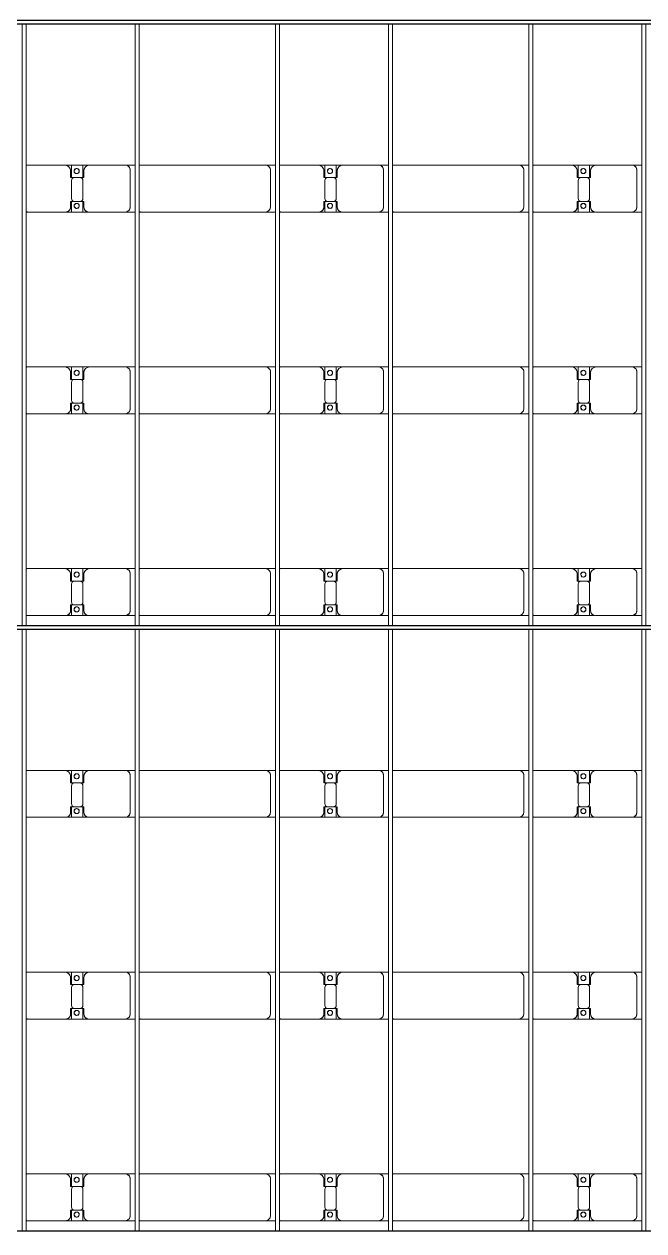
# Model space of a CAD drawing. Header units: millimetres. Extents: x -248177 to 167033, y 156986 to 268923.
# Drawn here: x -147333 to -141193, y 184419 to 196382 of the extents above; entities that cross this region are included whole.
import ezdxf

# ---------------------------------------------------------------- set-up
doc = ezdxf.new("R2010")
doc.units = ezdxf.units.MM
for name, color, linetype, lineweight in [('A-DETL-MBND', 5, 'Continuous', 9), ('A-GENM', 13, 'Continuous', 9), ('S-BEAM', 12, 'Continuous', 9)]:
    doc.layers.add(name, color=color, linetype=linetype, lineweight=lineweight)

# ---------------------------------------------------------------- blocks, each defined once
blk = doc.blocks.new('Dai phao do pin - DẢI PHAO ĐỠ PIN-V37-BỐ TRÍ KHUNG KẾT CẤU BÈ PIN 02')
at = {"layer": 'A-DETL-MBND', "color": 8}
for p, q in [((18320, 242), (18340, 242)), ((18320, 242), (18340, 242)), ((18700, 242), (18340, 242)), ((18700, 242), (18882, 242)), ((18882, 242), (18700, 242)), ((18768, 242), (18950, 242)), ((18768, 116), (18768, 242)), ((18950, 242), (18768, 242)), ((18882, 242), (18882, 116)), ((19300, 242), (18950, 242)), ((19300, 242), (19400, 242)), ((19300, 242), (19400, 242)), ((19440, 242), (19460, 242)), ((19440, 242), (19460, 242)), ((20690, 242), (19460, 242)), ((20690, 242), (20790, 242)), ((20690, 242), (20790, 242)), ((20830, 242), (20850, 242)), ((20830, 242), (20850, 242)), ((21210, 242), (20850, 242)), ((21210, 242), (21392, 242)), ((21392, 242), (21210, 242)), ((21278, 242), (21460, 242)), ((21278, 116), (21278, 242)), ((21460, 242), (21278, 242)), ((21392, 242), (21392, 116)), ((21810, 242), (21460, 242)), ((21810, 242), (21910, 242)), ((21810, 242), (21910, 242)), ((21950, 242), (21970, 242)), ((21950, 242), (21970, 242)), ((23200, 242), (21970, 242)), ((23200, 242), (23300, 242)), ((23200, 242), (23300, 242)), ((23340, 242), (23360, 242)), ((23340, 242), (23360, 242)), ((23720, 242), (23360, 242)), ((23720, 242), (23902, 242)), ((23902, 242), (23720, 242)), ((23788, 242), (23970, 242)), ((23788, 116), (23788, 242)), ((23970, 242), (23788, 242)), ((23902, 242), (23902, 116)), ((24320, 242), (23970, 242)), ((24320, 242), (24420, 242)), ((24320, 242), (24420, 242)), ((18760, 118), (18760, 182)), ((18890, 182), (18890, 118)), ((19350, -173), (19350, 192)), ((20740, -173), (20740, 192)), ((21270, 118), (21270, 182)), ((21400, 182), (21400, 118)), ((21860, -173), (21860, 192)), ((23250, -173), (23250, 192)), ((23780, 118), (23780, 182)), ((23910, 182), (23910, 118)), ((24370, -173), (24370, 192)), ((18852, 118), (18760, 118)), ((18768, 88), (18768, -88)), ((18890, 118), (18798, 118)), ((18882, -88), (18882, 88)), ((21362, 118), (21270, 118)), ((21278, 88), (21278, -88)), ((21400, 118), (21308, 118)), ((21392, -88), (21392, 88)), ((23872, 118), (23780, 118)), ((23788, 88), (23788, -88)), ((23910, 118), (23818, 118)), ((23902, -88), (23902, 88)), ((18760, -173), (18760, -118)), ((18760, -118), (18852, -118)), ((18768, -223), (18768, -116)), ((18798, -118), (18890, -118)), ((18882, -116), (18882, -223)), ((18890, -118), (18890, -173)), ((21270, -173), (21270, -118)), ((21270, -118), (21362, -118)), ((21278, -223), (21278, -116)), ((21308, -118), (21400, -118)), ((21392, -116), (21392, -223)), ((21400, -118), (21400, -173)), ((23780, -173), (23780, -118)), ((23780, -118), (23872, -118)), ((23788, -223), (23788, -116)), ((23818, -118), (23910, -118)), ((23902, -116), (23902, -223)), ((23910, -118), (23910, -173)), ((18340, -223), (18320, -223)), ((18340, -223), (18320, -223)), ((18340, -223), (18710, -223)), ((18882, -223), (18710, -223)), ((18710, -223), (18882, -223)), ((18940, -223), (18768, -223)), ((18768, -223), (18940, -223)), ((18940, -223), (19300, -223)), ((19400, -223), (19300, -223)), ((19400, -223), (19300, -223)), ((19460, -223), (19440, -223)), ((19460, -223), (19440, -223)), ((19460, -223), (20690, -223)), ((20790, -223), (20690, -223)), ((20790, -223), (20690, -223)), ((20850, -223), (20830, -223)), ((20850, -223), (20830, -223)), ((20850, -223), (21220, -223)), ((21392, -223), (21220, -223)), ((21220, -223), (21392, -223)), ((21450, -223), (21278, -223)), ((21278, -223), (21450, -223)), ((21450, -223), (21810, -223)), ((21910, -223), (21810, -223)), ((21910, -223), (21810, -223)), ((21970, -223), (21950, -223)), ((21970, -223), (21950, -223)), ((21970, -223), (23200, -223)), ((23300, -223), (23200, -223)), ((23300, -223), (23200, -223)), ((23360, -223), (23340, -223)), ((23360, -223), (23340, -223)), ((23360, -223), (23730, -223)), ((23902, -223), (23730, -223)), ((23730, -223), (23902, -223)), ((23953, -223), (23788, -223)), ((23788, -223), (23953, -223)), ((23960, -223), (24320, -223)), ((24420, -223), (24320, -223)), ((24420, -223), (24320, -223))]:
    blk.add_line(p, q, dxfattribs=at)
for centre, radius, start, end in [((18340, 192), 50, 90, 105), ((18700, 182), 60, 360, 90), ((18950, 182), 60, 90, 180), ((19300, 192), 50, 360, 90), ((19300, 192), 50, 360, 75), ((19460, 192), 50, 90, 105), ((20690, 192), 50, 360, 90), ((20690, 192), 50, 60, 90), ((20850, 192), 50, 90, 105), ((21210, 182), 60, 0, 90), ((21460, 182), 60, 90, 180), ((21810, 192), 50, 360, 90), ((21810, 192), 50, 360, 75), ((21970, 192), 50, 90, 105), ((23200, 192), 50, 360, 90), ((23200, 192), 50, 60, 90), ((23360, 192), 50, 90, 115.2355), ((23360, 192), 50, 105, 115.2355), ((23720, 182), 60, 360, 90), ((23970, 182), 60, 90, 180), ((24320, 192), 50, 360, 90), ((24320, 192), 50, 360, 75), ((18700, 182), 60, 360, 60), ((18819, 183), 25, 0, 180), ((18819, 183), 25, 0, 165), ((18819, 183), 25, 180, 360), ((18821, 183), 25, 0, 180), ((18821, 183), 25, 90, 180), ((18821, 183), 25, 180, 0), ((18821, 183), 25, 180, 300), ((18819, 183), 25, 210, 0), ((18821, 183), 25, 15, 75), ((18821, 183), 25, 330, 345), ((18950, 182), 60, 120, 180), ((20690, 192), 50, 15, 30), ((21210, 182), 60, 0, 60), ((21329, 183), 25, 360, 180), ((21329, 183), 25, 360, 165), ((21329, 183), 25, 180, 0), ((21331, 183), 25, 0, 180), ((21331, 183), 25, 90, 180), ((21331, 183), 25, 180, 0), ((21331, 183), 25, 180, 300), ((21329, 183), 25, 210, 0), ((21331, 183), 25, 15, 75), ((21331, 183), 25, 330, 345), ((21460, 182), 60, 120, 180), ((23200, 192), 50, 15, 30), ((23720, 182), 60, 360, 60), ((23839, 183), 25, 0, 180), ((23839, 183), 25, 0, 165), ((23839, 183), 25, 180, 0), ((23841, 183), 25, 360, 180), ((23841, 183), 25, 90, 180), ((23841, 183), 25, 180, 360), ((23841, 183), 25, 180, 300), ((23839, 183), 25, 210, 0), ((23841, 183), 25, 15, 75), ((23841, 183), 25, 330, 345), ((23970, 182), 60, 120, 180), ((18798, 88), 30, 90, 180), ((18852, 88), 30, 360, 90), ((21308, 88), 30, 90, 180), ((21362, 88), 30, 0, 90), ((23818, 88), 30, 90, 180), ((23872, 88), 30, 0, 90), ((18798, -88), 30, 180, 270), ((18852, -88), 30, 270, 360), ((21308, -88), 30, 180, 270), ((21362, -88), 30, 270, 0), ((23818, -88), 30, 180, 270), ((23872, -88), 30, 270, 0), ((18340, -173), 50, 255, 270), ((18710, -173), 50, 270, 0), ((18710, -173), 50, 285, 0), ((18819, -162), 25, 360, 180), ((18819, -162), 25, 105, 165), ((18819, -162), 25, 180, 360), ((18819, -162), 25, 195, 360), ((18821, -162), 25, 0, 180), ((18821, -162), 25, 105, 180), ((18821, -162), 25, 180, 0), ((18821, -162), 25, 180, 270), ((18819, -162), 25, 360, 75), ((18821, -162), 25, 15, 75), ((18821, -162), 25, 285, 345), ((18940, -173), 50, 180, 270), ((18940, -173), 50, 180, 255), ((19300, -173), 50, 270, 0), ((19300, -173), 50, 285, 360), ((19460, -173), 50, 255, 270), ((19460, -173), 50, 255, 270), ((20690, -173), 50, 270, 360), ((20690, -173), 50, 285, 300), ((20690, -173), 50, 330, 360), ((20850, -173), 50, 255, 270), ((21220, -173), 50, 270, 360), ((21220, -173), 50, 285, 0), ((21329, -162), 25, 360, 180), ((21329, -162), 25, 105, 165), ((21329, -162), 25, 180, 0), ((21329, -162), 25, 195, 0), ((21331, -162), 25, 360, 180), ((21331, -162), 25, 105, 180), ((21331, -162), 25, 180, 0), ((21331, -162), 25, 180, 270), ((21329, -162), 25, 0, 75), ((21331, -162), 25, 15, 75), ((21331, -162), 25, 285, 345), ((21450, -173), 50, 180, 270), ((21450, -173), 50, 180, 255), ((21810, -173), 50, 270, 0), ((21810, -173), 50, 285, 360), ((21970, -173), 50, 255, 270), ((21970, -173), 50, 255, 270), ((23200, -173), 50, 270, 360), ((23200, -173), 50, 285, 300), ((23200, -173), 50, 330, 360), ((23360, -173), 50, 244.757, 270), ((23360, -173), 50, 244.757, 255), ((23730, -173), 50, 270, 360), ((23730, -173), 50, 285, 360), ((23839, -162), 25, 360, 180), ((23839, -162), 25, 105, 165), ((23839, -162), 25, 180, 0), ((23839, -162), 25, 195, 0), ((23841, -162), 25, 360, 180), ((23841, -162), 25, 105, 180), ((23841, -162), 25, 180, 360), ((23841, -162), 25, 180, 270), ((23839, -162), 25, 360, 75), ((23841, -162), 25, 15, 75), ((23841, -162), 25, 285, 345), ((23960, -173), 50, 180, 270), ((23960, -173), 50, 180, 255), ((24320, -173), 50, 270, 0), ((24320, -173), 50, 285, 360)]:
    blk.add_arc(centre, radius, start, end, dxfattribs=at)
blk = doc.blocks.new('Dai phao do pin - DẢI PHAO ĐỠ PIN-V38-BỐ TRÍ KHUNG KẾT CẤU BÈ PIN 02')
at = {"layer": 'A-DETL-MBND', "color": 8}
for p, q in [((18320, 242), (18340, 242)), ((18320, 242), (18340, 242)), ((18700, 242), (18340, 242)), ((18700, 242), (18882, 242)), ((18882, 242), (18700, 242)), ((18768, 242), (18950, 242)), ((18768, 116), (18768, 242)), ((18950, 242), (18768, 242)), ((18882, 242), (18882, 116)), ((19300, 242), (18950, 242)), ((19300, 242), (19400, 242)), ((19300, 242), (19400, 242)), ((19440, 242), (19460, 242)), ((19440, 242), (19460, 242)), ((20690, 242), (19460, 242)), ((20690, 242), (20790, 242)), ((20690, 242), (20790, 242)), ((20830, 242), (20850, 242)), ((20830, 242), (20850, 242)), ((21210, 242), (20850, 242)), ((21210, 242), (21392, 242)), ((21392, 242), (21210, 242)), ((21278, 242), (21460, 242)), ((21278, 116), (21278, 242)), ((21460, 242), (21278, 242)), ((21392, 242), (21392, 116)), ((21810, 242), (21460, 242)), ((21810, 242), (21910, 242)), ((21810, 242), (21910, 242)), ((21950, 242), (21970, 242)), ((21950, 242), (21970, 242)), ((23200, 242), (21970, 242)), ((23200, 242), (23300, 242)), ((23200, 242), (23300, 242)), ((23340, 242), (23360, 242)), ((23340, 242), (23360, 242)), ((23720, 242), (23360, 242)), ((23720, 242), (23902, 242)), ((23902, 242), (23720, 242)), ((23788, 242), (23970, 242)), ((23788, 116), (23788, 242)), ((23970, 242), (23788, 242)), ((23902, 242), (23902, 116)), ((24320, 242), (23970, 242)), ((24320, 242), (24420, 242)), ((24320, 242), (24420, 242)), ((18760, 118), (18760, 182)), ((18890, 182), (18890, 118)), ((19350, -173), (19350, 192)), ((20740, -173), (20740, 192)), ((21270, 118), (21270, 182)), ((21400, 182), (21400, 118)), ((21860, -173), (21860, 192)), ((23250, -173), (23250, 192)), ((23780, 118), (23780, 182)), ((23910, 182), (23910, 118)), ((24370, -173), (24370, 192)), ((18852, 118), (18760, 118)), ((18768, 88), (18768, -88)), ((18890, 118), (18798, 118)), ((18882, -88), (18882, 88)), ((21362, 118), (21270, 118)), ((21278, 88), (21278, -88)), ((21400, 118), (21308, 118)), ((21392, -88), (21392, 88)), ((23872, 118), (23780, 118)), ((23788, 88), (23788, -88)), ((23910, 118), (23818, 118)), ((23902, -88), (23902, 88)), ((18760, -173), (18760, -118)), ((18760, -118), (18852, -118)), ((18768, -223), (18768, -116)), ((18798, -118), (18890, -118)), ((18882, -116), (18882, -223)), ((18890, -118), (18890, -173)), ((21270, -173), (21270, -118)), ((21270, -118), (21362, -118)), ((21278, -223), (21278, -116)), ((21308, -118), (21400, -118)), ((21392, -116), (21392, -223)), ((21400, -118), (21400, -173)), ((23780, -173), (23780, -118)), ((23780, -118), (23872, -118)), ((23788, -223), (23788, -116)), ((23818, -118), (23910, -118)), ((23902, -116), (23902, -223)), ((23910, -118), (23910, -173)), ((18340, -223), (18320, -223)), ((18340, -223), (18320, -223)), ((18340, -223), (18710, -223)), ((18882, -223), (18710, -223)), ((18710, -223), (18882, -223)), ((18940, -223), (18768, -223)), ((18768, -223), (18940, -223)), ((18940, -223), (19300, -223)), ((19400, -223), (19300, -223)), ((19400, -223), (19300, -223)), ((19460, -223), (19440, -223)), ((19460, -223), (19440, -223)), ((19460, -223), (20690, -223)), ((20790, -223), (20690, -223)), ((20790, -223), (20690, -223)), ((20850, -223), (20830, -223)), ((20850, -223), (20830, -223)), ((20850, -223), (21220, -223)), ((21392, -223), (21220, -223)), ((21220, -223), (21392, -223)), ((21450, -223), (21278, -223)), ((21278, -223), (21450, -223)), ((21450, -223), (21810, -223)), ((21910, -223), (21810, -223)), ((21910, -223), (21810, -223)), ((21970, -223), (21950, -223)), ((21970, -223), (21950, -223)), ((21970, -223), (23200, -223)), ((23300, -223), (23200, -223)), ((23300, -223), (23200, -223)), ((23360, -223), (23340, -223)), ((23360, -223), (23340, -223)), ((23360, -223), (23730, -223)), ((23902, -223), (23730, -223)), ((23730, -223), (23902, -223)), ((23953, -223), (23788, -223)), ((23788, -223), (23953, -223)), ((23960, -223), (24320, -223)), ((24420, -223), (24320, -223)), ((24420, -223), (24320, -223))]:
    blk.add_line(p, q, dxfattribs=at)
for centre, radius, start, end in [((18340, 192), 50, 90, 105), ((18700, 182), 60, 360, 90), ((18950, 182), 60, 90, 180), ((19300, 192), 50, 360, 90), ((19300, 192), 50, 360, 75), ((19460, 192), 50, 90, 105), ((20690, 192), 50, 360, 90), ((20690, 192), 50, 60, 90), ((20850, 192), 50, 90, 105), ((21210, 182), 60, 0, 90), ((21460, 182), 60, 90, 180), ((21810, 192), 50, 360, 90), ((21810, 192), 50, 360, 75), ((21970, 192), 50, 90, 105), ((23200, 192), 50, 360, 90), ((23200, 192), 50, 60, 90), ((23360, 192), 50, 90, 105), ((23720, 182), 60, 360, 90), ((23970, 182), 60, 90, 180), ((24320, 192), 50, 360, 90), ((24320, 192), 50, 360, 75), ((18700, 182), 60, 3.1105, 60), ((18819, 183), 25, 0, 180), ((18819, 183), 25, 0, 165), ((18819, 183), 25, 180, 360), ((18821, 183), 25, 0, 180), ((18821, 183), 25, 90, 180), ((18821, 183), 25, 180, 0), ((18821, 183), 25, 180, 300), ((18819, 183), 25, 210, 0), ((18821, 183), 25, 15, 75), ((18821, 183), 25, 330, 345), ((18950, 182), 60, 120, 176.8912), ((20690, 192), 50, 15, 30), ((21210, 182), 60, 3.0784, 60), ((21329, 183), 25, 360, 180), ((21329, 183), 25, 360, 165), ((21329, 183), 25, 180, 0), ((21331, 183), 25, 0, 180), ((21331, 183), 25, 90, 180), ((21331, 183), 25, 180, 0), ((21331, 183), 25, 180, 300), ((21329, 183), 25, 210, 0), ((21331, 183), 25, 15, 75), ((21331, 183), 25, 330, 345), ((21460, 182), 60, 120, 176.9233), ((23200, 192), 50, 15, 30), ((23720, 182), 60, 3.0463, 60), ((23839, 183), 25, 0, 180), ((23839, 183), 25, 0, 165), ((23839, 183), 25, 180, 0), ((23841, 183), 25, 360, 180), ((23841, 183), 25, 90, 180), ((23841, 183), 25, 180, 360), ((23841, 183), 25, 180, 300), ((23839, 183), 25, 210, 0), ((23841, 183), 25, 15, 75), ((23841, 183), 25, 330, 345), ((23970, 182), 60, 120, 176.9554), ((18798, 88), 30, 90, 180), ((18852, 88), 30, 360, 90), ((21308, 88), 30, 90, 180), ((21362, 88), 30, 0, 90), ((23818, 88), 30, 90, 180), ((23872, 88), 30, 0, 90), ((18798, -88), 30, 180, 270), ((18852, -88), 30, 270, 360), ((21308, -88), 30, 180, 270), ((21362, -88), 30, 270, 0), ((23818, -88), 30, 180, 270), ((23872, -88), 30, 270, 0), ((18340, -173), 50, 255, 270), ((18710, -173), 50, 270, 0), ((18710, -173), 50, 285, 0), ((18819, -162), 25, 360, 180), ((18819, -162), 25, 105, 165), ((18819, -162), 25, 180, 360), ((18819, -162), 25, 195, 360), ((18821, -162), 25, 0, 180), ((18821, -162), 25, 105, 180), ((18821, -162), 25, 180, 0), ((18821, -162), 25, 180, 270), ((18819, -162), 25, 360, 75), ((18821, -162), 25, 15, 75), ((18821, -162), 25, 285, 345), ((18940, -173), 50, 180, 270), ((18940, -173), 50, 180, 255), ((19300, -173), 50, 270, 0), ((19300, -173), 50, 285, 360), ((19460, -173), 50, 255, 270), ((19460, -173), 50, 255, 270), ((20690, -173), 50, 270, 360), ((20690, -173), 50, 285, 300), ((20690, -173), 50, 330, 360), ((20850, -173), 50, 255, 270), ((21220, -173), 50, 270, 360), ((21220, -173), 50, 285, 0), ((21329, -162), 25, 360, 180), ((21329, -162), 25, 105, 165), ((21329, -162), 25, 180, 0), ((21329, -162), 25, 195, 0), ((21331, -162), 25, 360, 180), ((21331, -162), 25, 105, 180), ((21331, -162), 25, 180, 0), ((21331, -162), 25, 180, 270), ((21329, -162), 25, 0, 75), ((21331, -162), 25, 15, 75), ((21331, -162), 25, 285, 345), ((21450, -173), 50, 180, 270), ((21450, -173), 50, 180, 255), ((21810, -173), 50, 270, 0), ((21810, -173), 50, 285, 360), ((21970, -173), 50, 255, 270), ((21970, -173), 50, 255, 270), ((23200, -173), 50, 270, 360), ((23200, -173), 50, 285, 300), ((23200, -173), 50, 330, 360), ((23360, -173), 50, 244.79, 270), ((23360, -173), 50, 244.79, 255), ((23730, -173), 50, 270, 360), ((23730, -173), 50, 285, 360), ((23839, -162), 25, 360, 180), ((23839, -162), 25, 105, 165), ((23839, -162), 25, 180, 0), ((23839, -162), 25, 195, 0), ((23841, -162), 25, 360, 180), ((23841, -162), 25, 105, 180), ((23841, -162), 25, 180, 360), ((23841, -162), 25, 180, 270), ((23839, -162), 25, 360, 75), ((23841, -162), 25, 15, 75), ((23841, -162), 25, 285, 345), ((23960, -173), 50, 180, 270), ((23960, -173), 50, 180, 255), ((24320, -173), 50, 270, 0), ((24320, -173), 50, 285, 360)]:
    blk.add_arc(centre, radius, start, end, dxfattribs=at)
blk = doc.blocks.new('Dai phao do pin - DẢI PHAO ĐỠ PIN-V39-BỐ TRÍ KHUNG KẾT CẤU BÈ PIN 02')
at = {"layer": 'A-DETL-MBND', "color": 8}
for p, q in [((18320, 242), (18340, 242)), ((18320, 242), (18340, 242)), ((18700, 242), (18340, 242)), ((18700, 242), (18882, 242)), ((18882, 242), (18700, 242)), ((18768, 242), (18950, 242)), ((18768, 116), (18768, 242)), ((18950, 242), (18768, 242)), ((18882, 242), (18882, 116)), ((19300, 242), (18950, 242)), ((19300, 242), (19400, 242)), ((19300, 242), (19400, 242)), ((19440, 242), (19460, 242)), ((19440, 242), (19460, 242)), ((20690, 242), (19460, 242)), ((20690, 242), (20790, 242)), ((20690, 242), (20790, 242)), ((20830, 242), (20850, 242)), ((20830, 242), (20850, 242)), ((21210, 242), (20850, 242)), ((21210, 242), (21392, 242)), ((21392, 242), (21210, 242)), ((21278, 242), (21460, 242)), ((21278, 116), (21278, 242)), ((21460, 242), (21278, 242)), ((21392, 242), (21392, 116)), ((21810, 242), (21460, 242)), ((21810, 242), (21910, 242)), ((21810, 242), (21910, 242)), ((21950, 242), (21970, 242)), ((21950, 242), (21970, 242)), ((23200, 242), (21970, 242)), ((23200, 242), (23300, 242)), ((23200, 242), (23300, 242)), ((23340, 242), (23360, 242)), ((23340, 242), (23360, 242)), ((23720, 242), (23360, 242)), ((23720, 242), (23902, 242)), ((23902, 242), (23720, 242)), ((23788, 242), (23970, 242)), ((23788, 116), (23788, 242)), ((23970, 242), (23788, 242)), ((23902, 242), (23902, 116)), ((24320, 242), (23970, 242)), ((24320, 242), (24420, 242)), ((24320, 242), (24420, 242)), ((18760, 118), (18760, 182)), ((18890, 182), (18890, 118)), ((19350, -173), (19350, 192)), ((20740, -173), (20740, 192)), ((21270, 118), (21270, 182)), ((21400, 182), (21400, 118)), ((21860, -173), (21860, 192)), ((23250, -173), (23250, 192)), ((23780, 118), (23780, 182)), ((23910, 182), (23910, 118)), ((24370, -173), (24370, 192)), ((18852, 118), (18760, 118)), ((18768, 88), (18768, -88)), ((18890, 118), (18798, 118)), ((18882, -88), (18882, 88)), ((21362, 118), (21270, 118)), ((21278, 88), (21278, -88)), ((21400, 118), (21308, 118)), ((21392, -88), (21392, 88)), ((23872, 118), (23780, 118)), ((23788, 88), (23788, -88)), ((23910, 118), (23818, 118)), ((23902, -88), (23902, 88)), ((18760, -173), (18760, -118)), ((18760, -118), (18852, -118)), ((18768, -223), (18768, -116)), ((18798, -118), (18890, -118)), ((18882, -116), (18882, -223)), ((18890, -118), (18890, -173)), ((21270, -173), (21270, -118)), ((21270, -118), (21362, -118)), ((21278, -223), (21278, -116)), ((21308, -118), (21400, -118)), ((21392, -116), (21392, -223)), ((21400, -118), (21400, -173)), ((23780, -173), (23780, -118)), ((23780, -118), (23872, -118)), ((23788, -223), (23788, -116)), ((23818, -118), (23910, -118)), ((23902, -116), (23902, -223)), ((23910, -118), (23910, -173)), ((18340, -223), (18320, -223)), ((18340, -223), (18320, -223)), ((18340, -223), (18710, -223)), ((18882, -223), (18710, -223)), ((18710, -223), (18882, -223)), ((18940, -223), (18768, -223)), ((18768, -223), (18940, -223)), ((18940, -223), (19300, -223)), ((19400, -223), (19300, -223)), ((19400, -223), (19300, -223)), ((19460, -223), (19440, -223)), ((19460, -223), (19440, -223)), ((19460, -223), (20690, -223)), ((20790, -223), (20690, -223)), ((20790, -223), (20690, -223)), ((20850, -223), (20830, -223)), ((20850, -223), (20830, -223)), ((20850, -223), (21220, -223)), ((21392, -223), (21220, -223)), ((21220, -223), (21392, -223)), ((21450, -223), (21278, -223)), ((21278, -223), (21450, -223)), ((21450, -223), (21810, -223)), ((21910, -223), (21810, -223)), ((21910, -223), (21810, -223)), ((21970, -223), (21950, -223)), ((21970, -223), (21950, -223)), ((21970, -223), (23200, -223)), ((23300, -223), (23200, -223)), ((23300, -223), (23200, -223)), ((23360, -223), (23340, -223)), ((23360, -223), (23340, -223)), ((23360, -223), (23730, -223)), ((23902, -223), (23730, -223)), ((23730, -223), (23902, -223)), ((23953, -223), (23788, -223)), ((23788, -223), (23953, -223)), ((23960, -223), (24320, -223)), ((24420, -223), (24320, -223)), ((24420, -223), (24320, -223))]:
    blk.add_line(p, q, dxfattribs=at)
for centre, radius, start, end in [((18340, 192), 50, 90, 105), ((18700, 182), 60, 360, 90), ((18950, 182), 60, 90, 180), ((19300, 192), 50, 360, 90), ((19300, 192), 50, 360, 75), ((19460, 192), 50, 90, 105), ((20690, 192), 50, 360, 90), ((20690, 192), 50, 60, 90), ((20850, 192), 50, 90, 105), ((21210, 182), 60, 0, 90), ((21460, 182), 60, 90, 180), ((21810, 192), 50, 360, 90), ((21810, 192), 50, 360, 75), ((21970, 192), 50, 90, 105), ((23200, 192), 50, 360, 90), ((23200, 192), 50, 60, 90), ((23360, 192), 50, 90, 115.1696), ((23360, 192), 50, 105, 115.1696), ((23720, 182), 60, 360, 90), ((23970, 182), 60, 90, 180), ((24320, 192), 50, 360, 90), ((24320, 192), 50, 360, 75), ((18700, 182), 60, 360, 60), ((18819, 183), 25, 0, 180), ((18819, 183), 25, 0, 165), ((18819, 183), 25, 180, 360), ((18821, 183), 25, 0, 180), ((18821, 183), 25, 90, 180), ((18821, 183), 25, 180, 0), ((18821, 183), 25, 180, 300), ((18819, 183), 25, 210, 0), ((18821, 183), 25, 15, 75), ((18821, 183), 25, 330, 345), ((18950, 182), 60, 120, 180), ((20690, 192), 50, 15, 30), ((21210, 182), 60, 0, 60), ((21329, 183), 25, 360, 180), ((21329, 183), 25, 360, 165), ((21329, 183), 25, 180, 0), ((21331, 183), 25, 0, 180), ((21331, 183), 25, 90, 180), ((21331, 183), 25, 180, 0), ((21331, 183), 25, 180, 300), ((21329, 183), 25, 210, 0), ((21331, 183), 25, 15, 75), ((21331, 183), 25, 330, 345), ((21460, 182), 60, 120, 180), ((23200, 192), 50, 15, 30), ((23720, 182), 60, 360, 60), ((23839, 183), 25, 0, 180), ((23839, 183), 25, 0, 165), ((23839, 183), 25, 180, 0), ((23841, 183), 25, 360, 180), ((23841, 183), 25, 90, 180), ((23841, 183), 25, 180, 360), ((23841, 183), 25, 180, 300), ((23839, 183), 25, 210, 0), ((23841, 183), 25, 15, 75), ((23841, 183), 25, 330, 345), ((23970, 182), 60, 120, 180), ((18798, 88), 30, 90, 180), ((18852, 88), 30, 360, 90), ((21308, 88), 30, 90, 180), ((21362, 88), 30, 0, 90), ((23818, 88), 30, 90, 180), ((23872, 88), 30, 0, 90), ((18798, -88), 30, 180, 270), ((18852, -88), 30, 270, 360), ((21308, -88), 30, 180, 270), ((21362, -88), 30, 270, 0), ((23818, -88), 30, 180, 270), ((23872, -88), 30, 270, 0), ((18340, -173), 50, 255, 270), ((18710, -173), 50, 270, 0), ((18710, -173), 50, 285, 0), ((18819, -162), 25, 360, 180), ((18819, -162), 25, 105, 165), ((18819, -162), 25, 180, 360), ((18819, -162), 25, 195, 360), ((18821, -162), 25, 0, 180), ((18821, -162), 25, 105, 180), ((18821, -162), 25, 180, 0), ((18821, -162), 25, 180, 270), ((18819, -162), 25, 360, 75), ((18821, -162), 25, 15, 75), ((18821, -162), 25, 285, 345), ((18940, -173), 50, 180, 270), ((18940, -173), 50, 180, 255), ((19300, -173), 50, 270, 0), ((19300, -173), 50, 285, 360), ((19460, -173), 50, 255, 270), ((19460, -173), 50, 255, 270), ((20690, -173), 50, 270, 360), ((20690, -173), 50, 285, 300), ((20690, -173), 50, 330, 360), ((20850, -173), 50, 255, 270), ((21220, -173), 50, 270, 360), ((21220, -173), 50, 285, 0), ((21329, -162), 25, 360, 180), ((21329, -162), 25, 105, 165), ((21329, -162), 25, 180, 0), ((21329, -162), 25, 195, 0), ((21331, -162), 25, 360, 180), ((21331, -162), 25, 105, 180), ((21331, -162), 25, 180, 0), ((21331, -162), 25, 180, 270), ((21329, -162), 25, 0, 75), ((21331, -162), 25, 15, 75), ((21331, -162), 25, 285, 345), ((21450, -173), 50, 180, 270), ((21450, -173), 50, 180, 255), ((21810, -173), 50, 270, 0), ((21810, -173), 50, 285, 360), ((21970, -173), 50, 255, 270), ((21970, -173), 50, 255, 270), ((23200, -173), 50, 270, 360), ((23200, -173), 50, 285, 300), ((23200, -173), 50, 330, 360), ((23360, -173), 50, 244.8229, 270), ((23360, -173), 50, 244.8229, 255), ((23730, -173), 50, 270, 360), ((23730, -173), 50, 285, 360), ((23839, -162), 25, 360, 180), ((23839, -162), 25, 105, 165), ((23839, -162), 25, 180, 0), ((23839, -162), 25, 195, 0), ((23841, -162), 25, 360, 180), ((23841, -162), 25, 105, 180), ((23841, -162), 25, 180, 360), ((23841, -162), 25, 180, 270), ((23839, -162), 25, 360, 75), ((23841, -162), 25, 15, 75), ((23841, -162), 25, 285, 345), ((23960, -173), 50, 180, 270), ((23960, -173), 50, 180, 255), ((24320, -173), 50, 270, 0), ((24320, -173), 50, 285, 360)]:
    blk.add_arc(centre, radius, start, end, dxfattribs=at)
blk = doc.blocks.new('Dai phao do pin - DẢI PHAO ĐỠ PIN-V40-BỐ TRÍ KHUNG KẾT CẤU BÈ PIN 02')
at = {"layer": 'A-DETL-MBND', "color": 8}
for p, q in [((18320, 242), (18340, 242)), ((18320, 242), (18340, 242)), ((18700, 242), (18340, 242)), ((18700, 242), (18882, 242)), ((18882, 242), (18700, 242)), ((18768, 242), (18950, 242)), ((18768, 116), (18768, 242)), ((18950, 242), (18768, 242)), ((18882, 242), (18882, 116)), ((19300, 242), (18950, 242)), ((19300, 242), (19400, 242)), ((19300, 242), (19400, 242)), ((19440, 242), (19460, 242)), ((19440, 242), (19460, 242)), ((20690, 242), (19460, 242)), ((20690, 242), (20790, 242)), ((20690, 242), (20790, 242)), ((20830, 242), (20850, 242)), ((20830, 242), (20850, 242)), ((21210, 242), (20850, 242)), ((21210, 242), (21392, 242)), ((21392, 242), (21210, 242)), ((21278, 242), (21460, 242)), ((21278, 116), (21278, 242)), ((21460, 242), (21278, 242)), ((21392, 242), (21392, 116)), ((21810, 242), (21460, 242)), ((21810, 242), (21910, 242)), ((21810, 242), (21910, 242)), ((21950, 242), (21970, 242)), ((21950, 242), (21970, 242)), ((23200, 242), (21970, 242)), ((23200, 242), (23300, 242)), ((23200, 242), (23300, 242)), ((23340, 242), (23360, 242)), ((23340, 242), (23360, 242)), ((23720, 242), (23360, 242)), ((23720, 242), (23902, 242)), ((23902, 242), (23720, 242)), ((23788, 242), (23970, 242)), ((23788, 116), (23788, 242)), ((23970, 242), (23788, 242)), ((23902, 242), (23902, 116)), ((24320, 242), (23970, 242)), ((24320, 242), (24420, 242)), ((24320, 242), (24420, 242)), ((18760, 118), (18760, 182)), ((18890, 182), (18890, 118)), ((19350, -173), (19350, 192)), ((20740, -173), (20740, 192)), ((21270, 118), (21270, 182)), ((21400, 182), (21400, 118)), ((21860, -173), (21860, 192)), ((23250, -173), (23250, 192)), ((23780, 118), (23780, 182)), ((23910, 182), (23910, 118)), ((24370, -173), (24370, 192)), ((18852, 118), (18760, 118)), ((18768, 88), (18768, -88)), ((18890, 118), (18798, 118)), ((18882, -88), (18882, 88)), ((21362, 118), (21270, 118)), ((21278, 88), (21278, -88)), ((21400, 118), (21308, 118)), ((21392, -88), (21392, 88)), ((23872, 118), (23780, 118)), ((23788, 88), (23788, -88)), ((23910, 118), (23818, 118)), ((23902, -88), (23902, 88)), ((18760, -173), (18760, -118)), ((18760, -118), (18852, -118)), ((18768, -223), (18768, -116)), ((18798, -118), (18890, -118)), ((18882, -116), (18882, -223)), ((18890, -118), (18890, -173)), ((21270, -173), (21270, -118)), ((21270, -118), (21362, -118)), ((21278, -223), (21278, -116)), ((21308, -118), (21400, -118)), ((21392, -116), (21392, -223)), ((21400, -118), (21400, -173)), ((23780, -173), (23780, -118)), ((23780, -118), (23872, -118)), ((23788, -223), (23788, -116)), ((23818, -118), (23910, -118)), ((23902, -116), (23902, -223)), ((23910, -118), (23910, -173)), ((18340, -223), (18320, -223)), ((18340, -223), (18320, -223)), ((18340, -223), (18710, -223)), ((18882, -223), (18710, -223)), ((18710, -223), (18882, -223)), ((18940, -223), (18768, -223)), ((18768, -223), (18940, -223)), ((18940, -223), (19300, -223)), ((19400, -223), (19300, -223)), ((19400, -223), (19300, -223)), ((19460, -223), (19440, -223)), ((19460, -223), (19440, -223)), ((19460, -223), (20690, -223)), ((20790, -223), (20690, -223)), ((20790, -223), (20690, -223)), ((20850, -223), (20830, -223)), ((20850, -223), (20830, -223)), ((20850, -223), (21220, -223)), ((21392, -223), (21220, -223)), ((21220, -223), (21392, -223)), ((21450, -223), (21278, -223)), ((21278, -223), (21450, -223)), ((21450, -223), (21810, -223)), ((21910, -223), (21810, -223)), ((21910, -223), (21810, -223)), ((21970, -223), (21950, -223)), ((21970, -223), (21950, -223)), ((21970, -223), (23200, -223)), ((23300, -223), (23200, -223)), ((23300, -223), (23200, -223)), ((23360, -223), (23340, -223)), ((23360, -223), (23340, -223)), ((23360, -223), (23730, -223)), ((23902, -223), (23730, -223)), ((23730, -223), (23902, -223)), ((23953, -223), (23788, -223)), ((23788, -223), (23953, -223)), ((23960, -223), (24320, -223)), ((24420, -223), (24320, -223)), ((24420, -223), (24320, -223))]:
    blk.add_line(p, q, dxfattribs=at)
for centre, radius, start, end in [((18340, 192), 50, 90, 105), ((18700, 182), 60, 360, 90), ((18950, 182), 60, 90, 180), ((19300, 192), 50, 360, 90), ((19300, 192), 50, 360, 75), ((19460, 192), 50, 90, 105), ((20690, 192), 50, 360, 90), ((20690, 192), 50, 60, 90), ((20850, 192), 50, 90, 105), ((21210, 182), 60, 0, 90), ((21460, 182), 60, 90, 180), ((21810, 192), 50, 360, 90), ((21810, 192), 50, 360, 75), ((21970, 192), 50, 90, 105), ((23200, 192), 50, 360, 90), ((23200, 192), 50, 60, 90), ((23360, 192), 50, 90, 115.1367), ((23360, 192), 50, 105, 115.1367), ((23720, 182), 60, 360, 90), ((23970, 182), 60, 90, 180), ((24320, 192), 50, 360, 90), ((24320, 192), 50, 360, 75), ((18700, 182), 60, 360, 60), ((18819, 183), 25, 0, 180), ((18819, 183), 25, 0, 165), ((18819, 183), 25, 180, 360), ((18821, 183), 25, 0, 180), ((18821, 183), 25, 90, 180), ((18821, 183), 25, 180, 0), ((18821, 183), 25, 180, 300), ((18819, 183), 25, 210, 0), ((18821, 183), 25, 15, 75), ((18821, 183), 25, 330, 345), ((18950, 182), 60, 120, 180), ((20690, 192), 50, 15, 30), ((21210, 182), 60, 0, 60), ((21329, 183), 25, 360, 180), ((21329, 183), 25, 360, 165), ((21329, 183), 25, 180, 0), ((21331, 183), 25, 0, 180), ((21331, 183), 25, 90, 180), ((21331, 183), 25, 180, 0), ((21331, 183), 25, 180, 300), ((21329, 183), 25, 210, 0), ((21331, 183), 25, 15, 75), ((21331, 183), 25, 330, 345), ((21460, 182), 60, 120, 180), ((23200, 192), 50, 15, 30), ((23720, 182), 60, 360, 60), ((23839, 183), 25, 0, 180), ((23839, 183), 25, 0, 165), ((23839, 183), 25, 180, 0), ((23841, 183), 25, 360, 180), ((23841, 183), 25, 90, 180), ((23841, 183), 25, 180, 360), ((23841, 183), 25, 180, 300), ((23839, 183), 25, 210, 0), ((23841, 183), 25, 15, 75), ((23841, 183), 25, 330, 345), ((23970, 182), 60, 120, 180), ((18798, 88), 30, 90, 180), ((18852, 88), 30, 360, 90), ((21308, 88), 30, 90, 180), ((21362, 88), 30, 0, 90), ((23818, 88), 30, 90, 180), ((23872, 88), 30, 0, 90), ((18798, -88), 30, 180, 270), ((18852, -88), 30, 270, 360), ((21308, -88), 30, 180, 270), ((21362, -88), 30, 270, 0), ((23818, -88), 30, 180, 270), ((23872, -88), 30, 270, 0), ((18340, -173), 50, 255, 270), ((18710, -173), 50, 270, 0), ((18710, -173), 50, 285, 0), ((18819, -162), 25, 360, 180), ((18819, -162), 25, 105, 165), ((18819, -162), 25, 180, 360), ((18819, -162), 25, 195, 360), ((18821, -162), 25, 0, 180), ((18821, -162), 25, 105, 180), ((18821, -162), 25, 180, 0), ((18821, -162), 25, 180, 270), ((18819, -162), 25, 360, 75), ((18821, -162), 25, 15, 75), ((18821, -162), 25, 285, 345), ((18940, -173), 50, 180, 270), ((18940, -173), 50, 180, 255), ((19300, -173), 50, 270, 0), ((19300, -173), 50, 285, 360), ((19460, -173), 50, 255, 270), ((19460, -173), 50, 255, 270), ((20690, -173), 50, 270, 360), ((20690, -173), 50, 285, 300), ((20690, -173), 50, 330, 360), ((20850, -173), 50, 255, 270), ((21220, -173), 50, 270, 360), ((21220, -173), 50, 285, 0), ((21329, -162), 25, 360, 180), ((21329, -162), 25, 105, 165), ((21329, -162), 25, 180, 0), ((21329, -162), 25, 195, 0), ((21331, -162), 25, 360, 180), ((21331, -162), 25, 105, 180), ((21331, -162), 25, 180, 0), ((21331, -162), 25, 180, 270), ((21329, -162), 25, 0, 75), ((21331, -162), 25, 15, 75), ((21331, -162), 25, 285, 345), ((21450, -173), 50, 180, 270), ((21450, -173), 50, 180, 255), ((21810, -173), 50, 270, 0), ((21810, -173), 50, 285, 360), ((21970, -173), 50, 255, 270), ((21970, -173), 50, 255, 270), ((23200, -173), 50, 270, 360), ((23200, -173), 50, 285, 300), ((23200, -173), 50, 330, 360), ((23360, -173), 50, 244.8558, 270), ((23360, -173), 50, 244.8558, 255), ((23730, -173), 50, 270, 360), ((23730, -173), 50, 285, 360), ((23839, -162), 25, 360, 180), ((23839, -162), 25, 105, 165), ((23839, -162), 25, 180, 0), ((23839, -162), 25, 195, 0), ((23841, -162), 25, 360, 180), ((23841, -162), 25, 105, 180), ((23841, -162), 25, 180, 360), ((23841, -162), 25, 180, 270), ((23839, -162), 25, 360, 75), ((23841, -162), 25, 15, 75), ((23841, -162), 25, 285, 345), ((23960, -173), 50, 180, 270), ((23960, -173), 50, 180, 255), ((24320, -173), 50, 270, 0), ((24320, -173), 50, 285, 360)]:
    blk.add_arc(centre, radius, start, end, dxfattribs=at)
blk = doc.blocks.new('Dai phao do pin - DẢI PHAO ĐỠ PIN-V41-BỐ TRÍ KHUNG KẾT CẤU BÈ PIN 02')
at = {"layer": 'A-DETL-MBND', "color": 8}
for p, q in [((18320, 242), (18340, 242)), ((18320, 242), (18340, 242)), ((18700, 242), (18340, 242)), ((18700, 242), (18882, 242)), ((18882, 242), (18700, 242)), ((18768, 242), (18950, 242)), ((18768, 116), (18768, 242)), ((18950, 242), (18768, 242)), ((18882, 242), (18882, 116)), ((19300, 242), (18950, 242)), ((19300, 242), (19400, 242)), ((19300, 242), (19400, 242)), ((19440, 242), (19460, 242)), ((19440, 242), (19460, 242)), ((20690, 242), (19460, 242)), ((20690, 242), (20790, 242)), ((20690, 242), (20790, 242)), ((20830, 242), (20850, 242)), ((20830, 242), (20850, 242)), ((21210, 242), (20850, 242)), ((21210, 242), (21392, 242)), ((21392, 242), (21210, 242)), ((21278, 242), (21460, 242)), ((21278, 116), (21278, 242)), ((21460, 242), (21278, 242)), ((21392, 242), (21392, 116)), ((21810, 242), (21460, 242)), ((21810, 242), (21910, 242)), ((21810, 242), (21910, 242)), ((21950, 242), (21970, 242)), ((21950, 242), (21970, 242)), ((23200, 242), (21970, 242)), ((23200, 242), (23300, 242)), ((23200, 242), (23300, 242)), ((23340, 242), (23360, 242)), ((23340, 242), (23360, 242)), ((23720, 242), (23360, 242)), ((23720, 242), (23902, 242)), ((23902, 242), (23720, 242)), ((23788, 242), (23970, 242)), ((23788, 116), (23788, 242)), ((23970, 242), (23788, 242)), ((23902, 242), (23902, 116)), ((24320, 242), (23970, 242)), ((24320, 242), (24420, 242)), ((24320, 242), (24420, 242)), ((18760, 118), (18760, 182)), ((18890, 182), (18890, 118)), ((19350, -173), (19350, 192)), ((20740, -173), (20740, 192)), ((21270, 118), (21270, 182)), ((21400, 182), (21400, 118)), ((21860, -173), (21860, 192)), ((23250, -173), (23250, 192)), ((23780, 118), (23780, 182)), ((23910, 182), (23910, 118)), ((24370, -173), (24370, 192)), ((18852, 118), (18760, 118)), ((18768, 88), (18768, -88)), ((18890, 118), (18798, 118)), ((18882, -88), (18882, 88)), ((21362, 118), (21270, 118)), ((21278, 88), (21278, -88)), ((21400, 118), (21308, 118)), ((21392, -88), (21392, 88)), ((23872, 118), (23780, 118)), ((23788, 88), (23788, -88)), ((23910, 118), (23818, 118)), ((23902, -88), (23902, 88)), ((18760, -173), (18760, -118)), ((18760, -118), (18852, -118)), ((18768, -223), (18768, -116)), ((18798, -118), (18890, -118)), ((18882, -116), (18882, -223)), ((18890, -118), (18890, -173)), ((21270, -173), (21270, -118)), ((21270, -118), (21362, -118)), ((21278, -223), (21278, -116)), ((21308, -118), (21400, -118)), ((21392, -116), (21392, -223)), ((21400, -118), (21400, -173)), ((23780, -173), (23780, -118)), ((23780, -118), (23872, -118)), ((23788, -223), (23788, -116)), ((23818, -118), (23910, -118)), ((23902, -116), (23902, -223)), ((23910, -118), (23910, -173)), ((18340, -223), (18320, -223)), ((18340, -223), (18320, -223)), ((18340, -223), (18710, -223)), ((18882, -223), (18710, -223)), ((18710, -223), (18882, -223)), ((18940, -223), (18768, -223)), ((18768, -223), (18940, -223)), ((18940, -223), (19300, -223)), ((19400, -223), (19300, -223)), ((19400, -223), (19300, -223)), ((19460, -223), (19440, -223)), ((19460, -223), (19440, -223)), ((19460, -223), (20690, -223)), ((20790, -223), (20690, -223)), ((20790, -223), (20690, -223)), ((20850, -223), (20830, -223)), ((20850, -223), (20830, -223)), ((20850, -223), (21220, -223)), ((21392, -223), (21220, -223)), ((21220, -223), (21392, -223)), ((21450, -223), (21278, -223)), ((21278, -223), (21450, -223)), ((21450, -223), (21810, -223)), ((21910, -223), (21810, -223)), ((21910, -223), (21810, -223)), ((21970, -223), (21950, -223)), ((21970, -223), (21950, -223)), ((21970, -223), (23200, -223)), ((23300, -223), (23200, -223)), ((23300, -223), (23200, -223)), ((23360, -223), (23340, -223)), ((23360, -223), (23340, -223)), ((23360, -223), (23730, -223)), ((23902, -223), (23730, -223)), ((23730, -223), (23902, -223)), ((23953, -223), (23788, -223)), ((23788, -223), (23953, -223)), ((23960, -223), (24320, -223)), ((24420, -223), (24320, -223)), ((24420, -223), (24320, -223))]:
    blk.add_line(p, q, dxfattribs=at)
for centre, radius, start, end in [((18340, 192), 50, 90, 105), ((18700, 182), 60, 360, 90), ((18950, 182), 60, 90, 180), ((19300, 192), 50, 360, 90), ((19300, 192), 50, 360, 75), ((19460, 192), 50, 90, 105), ((20690, 192), 50, 360, 90), ((20690, 192), 50, 60, 90), ((20850, 192), 50, 90, 105), ((21210, 182), 60, 0, 90), ((21460, 182), 60, 90, 180), ((21810, 192), 50, 360, 90), ((21810, 192), 50, 360, 75), ((21970, 192), 50, 90, 105), ((23200, 192), 50, 360, 90), ((23200, 192), 50, 60, 90), ((23360, 192), 50, 90, 115.1037), ((23360, 192), 50, 105, 115.1037), ((23720, 182), 60, 360, 90), ((23970, 182), 60, 90, 180), ((24320, 192), 50, 360, 90), ((24320, 192), 50, 360, 75), ((18700, 182), 60, 360, 60), ((18819, 183), 25, 0, 180), ((18819, 183), 25, 0, 165), ((18819, 183), 25, 180, 360), ((18821, 183), 25, 0, 180), ((18821, 183), 25, 90, 180), ((18821, 183), 25, 180, 0), ((18821, 183), 25, 180, 300), ((18819, 183), 25, 210, 0), ((18821, 183), 25, 15, 75), ((18821, 183), 25, 330, 345), ((18950, 182), 60, 120, 180), ((20690, 192), 50, 15, 30), ((21210, 182), 60, 0, 60), ((21329, 183), 25, 360, 180), ((21329, 183), 25, 360, 165), ((21329, 183), 25, 180, 0), ((21331, 183), 25, 0, 180), ((21331, 183), 25, 90, 180), ((21331, 183), 25, 180, 0), ((21331, 183), 25, 180, 300), ((21329, 183), 25, 210, 0), ((21331, 183), 25, 15, 75), ((21331, 183), 25, 330, 345), ((21460, 182), 60, 120, 180), ((23200, 192), 50, 15, 30), ((23720, 182), 60, 360, 60), ((23839, 183), 25, 0, 180), ((23839, 183), 25, 0, 165), ((23839, 183), 25, 180, 0), ((23841, 183), 25, 360, 180), ((23841, 183), 25, 90, 180), ((23841, 183), 25, 180, 360), ((23841, 183), 25, 180, 300), ((23839, 183), 25, 210, 0), ((23841, 183), 25, 15, 75), ((23841, 183), 25, 330, 345), ((23970, 182), 60, 120, 180), ((18798, 88), 30, 90, 180), ((18852, 88), 30, 360, 90), ((21308, 88), 30, 90, 180), ((21362, 88), 30, 0, 90), ((23818, 88), 30, 90, 180), ((23872, 88), 30, 0, 90), ((18798, -88), 30, 180, 270), ((18852, -88), 30, 270, 360), ((21308, -88), 30, 180, 270), ((21362, -88), 30, 270, 0), ((23818, -88), 30, 180, 270), ((23872, -88), 30, 270, 0), ((18340, -173), 50, 255, 270), ((18710, -173), 50, 270, 0), ((18710, -173), 50, 285, 0), ((18819, -162), 25, 360, 180), ((18819, -162), 25, 105, 165), ((18819, -162), 25, 180, 360), ((18819, -162), 25, 195, 360), ((18821, -162), 25, 0, 180), ((18821, -162), 25, 105, 180), ((18821, -162), 25, 180, 0), ((18821, -162), 25, 180, 270), ((18819, -162), 25, 360, 75), ((18821, -162), 25, 15, 75), ((18821, -162), 25, 285, 345), ((18940, -173), 50, 180, 270), ((18940, -173), 50, 180, 255), ((19300, -173), 50, 270, 0), ((19300, -173), 50, 285, 360), ((19460, -173), 50, 255, 270), ((19460, -173), 50, 255, 270), ((20690, -173), 50, 270, 360), ((20690, -173), 50, 285, 300), ((20690, -173), 50, 330, 360), ((20850, -173), 50, 255, 270), ((21220, -173), 50, 270, 360), ((21220, -173), 50, 285, 0), ((21329, -162), 25, 360, 180), ((21329, -162), 25, 105, 165), ((21329, -162), 25, 180, 0), ((21329, -162), 25, 195, 0), ((21331, -162), 25, 360, 180), ((21331, -162), 25, 105, 180), ((21331, -162), 25, 180, 0), ((21331, -162), 25, 180, 270), ((21329, -162), 25, 0, 75), ((21331, -162), 25, 15, 75), ((21331, -162), 25, 285, 345), ((21450, -173), 50, 180, 270), ((21450, -173), 50, 180, 255), ((21810, -173), 50, 270, 0), ((21810, -173), 50, 285, 360), ((21970, -173), 50, 255, 270), ((21970, -173), 50, 255, 270), ((23200, -173), 50, 270, 360), ((23200, -173), 50, 285, 300), ((23200, -173), 50, 330, 360), ((23360, -173), 50, 244.8888, 270), ((23360, -173), 50, 244.8888, 255), ((23730, -173), 50, 270, 360), ((23730, -173), 50, 285, 360), ((23839, -162), 25, 360, 180), ((23839, -162), 25, 105, 165), ((23839, -162), 25, 180, 0), ((23839, -162), 25, 195, 0), ((23841, -162), 25, 360, 180), ((23841, -162), 25, 105, 180), ((23841, -162), 25, 180, 360), ((23841, -162), 25, 180, 270), ((23839, -162), 25, 360, 75), ((23841, -162), 25, 15, 75), ((23841, -162), 25, 285, 345), ((23960, -173), 50, 180, 270), ((23960, -173), 50, 180, 255), ((24320, -173), 50, 270, 0), ((24320, -173), 50, 285, 360)]:
    blk.add_arc(centre, radius, start, end, dxfattribs=at)
blk = doc.blocks.new('Dai phao do pin - DẢI PHAO ĐỠ PIN-V42-BỐ TRÍ KHUNG KẾT CẤU BÈ PIN 02')
at = {"layer": 'A-DETL-MBND', "color": 8}
for p, q in [((18320, 242), (18340, 242)), ((18320, 242), (18340, 242)), ((18700, 242), (18340, 242)), ((18700, 242), (18882, 242)), ((18882, 242), (18700, 242)), ((18768, 242), (18950, 242)), ((18768, 116), (18768, 242)), ((18950, 242), (18768, 242)), ((18882, 242), (18882, 116)), ((19300, 242), (18950, 242)), ((19300, 242), (19400, 242)), ((19300, 242), (19400, 242)), ((19440, 242), (19460, 242)), ((19440, 242), (19460, 242)), ((20690, 242), (19460, 242)), ((20690, 242), (20790, 242)), ((20690, 242), (20790, 242)), ((20830, 242), (20850, 242)), ((20830, 242), (20850, 242)), ((21210, 242), (20850, 242)), ((21210, 242), (21392, 242)), ((21392, 242), (21210, 242)), ((21278, 242), (21460, 242)), ((21278, 116), (21278, 242)), ((21460, 242), (21278, 242)), ((21392, 242), (21392, 116)), ((21810, 242), (21460, 242)), ((21810, 242), (21910, 242)), ((21810, 242), (21910, 242)), ((21950, 242), (21970, 242)), ((21950, 242), (21970, 242)), ((23200, 242), (21970, 242)), ((23200, 242), (23300, 242)), ((23200, 242), (23300, 242)), ((23340, 242), (23360, 242)), ((23340, 242), (23360, 242)), ((23720, 242), (23360, 242)), ((23720, 242), (23902, 242)), ((23902, 242), (23720, 242)), ((23788, 242), (23970, 242)), ((23788, 116), (23788, 242)), ((23970, 242), (23788, 242)), ((23902, 242), (23902, 116)), ((24320, 242), (23970, 242)), ((24320, 242), (24420, 242)), ((24320, 242), (24420, 242)), ((18760, 118), (18760, 182)), ((18890, 182), (18890, 118)), ((19350, -173), (19350, 192)), ((20740, -173), (20740, 192)), ((21270, 118), (21270, 182)), ((21400, 182), (21400, 118)), ((21860, -173), (21860, 192)), ((23250, -173), (23250, 192)), ((23780, 118), (23780, 182)), ((23910, 182), (23910, 118)), ((24370, -173), (24370, 192)), ((18852, 118), (18760, 118)), ((18768, 88), (18768, -88)), ((18890, 118), (18798, 118)), ((18882, -88), (18882, 88)), ((21362, 118), (21270, 118)), ((21278, 88), (21278, -88)), ((21400, 118), (21308, 118)), ((21392, -88), (21392, 88)), ((23872, 118), (23780, 118)), ((23788, 88), (23788, -88)), ((23910, 118), (23818, 118)), ((23902, -88), (23902, 88)), ((18760, -173), (18760, -118)), ((18760, -118), (18852, -118)), ((18768, -223), (18768, -116)), ((18798, -118), (18890, -118)), ((18882, -116), (18882, -223)), ((18890, -118), (18890, -173)), ((21270, -173), (21270, -118)), ((21270, -118), (21362, -118)), ((21278, -223), (21278, -116)), ((21308, -118), (21400, -118)), ((21392, -116), (21392, -223)), ((21400, -118), (21400, -173)), ((23780, -173), (23780, -118)), ((23780, -118), (23872, -118)), ((23788, -223), (23788, -116)), ((23818, -118), (23910, -118)), ((23902, -116), (23902, -223)), ((23910, -118), (23910, -173)), ((18340, -223), (18320, -223)), ((18340, -223), (18320, -223)), ((18340, -223), (18710, -223)), ((18882, -223), (18710, -223)), ((18710, -223), (18882, -223)), ((18940, -223), (18768, -223)), ((18768, -223), (18940, -223)), ((18940, -223), (19300, -223)), ((19400, -223), (19300, -223)), ((19400, -223), (19300, -223)), ((19460, -223), (19440, -223)), ((19460, -223), (19440, -223)), ((19460, -223), (20690, -223)), ((20790, -223), (20690, -223)), ((20790, -223), (20690, -223)), ((20850, -223), (20830, -223)), ((20850, -223), (20830, -223)), ((20850, -223), (21220, -223)), ((21392, -223), (21220, -223)), ((21220, -223), (21392, -223)), ((21450, -223), (21278, -223)), ((21278, -223), (21450, -223)), ((21450, -223), (21810, -223)), ((21910, -223), (21810, -223)), ((21910, -223), (21810, -223)), ((21970, -223), (21950, -223)), ((21970, -223), (21950, -223)), ((21970, -223), (23200, -223)), ((23300, -223), (23200, -223)), ((23300, -223), (23200, -223)), ((23360, -223), (23340, -223)), ((23360, -223), (23340, -223)), ((23360, -223), (23730, -223)), ((23902, -223), (23730, -223)), ((23730, -223), (23902, -223)), ((23953, -223), (23788, -223)), ((23788, -223), (23953, -223)), ((23960, -223), (24320, -223)), ((24420, -223), (24320, -223)), ((24420, -223), (24320, -223))]:
    blk.add_line(p, q, dxfattribs=at)
for centre, radius, start, end in [((18340, 192), 50, 90, 105), ((18700, 182), 60, 360, 90), ((18950, 182), 60, 90, 180), ((19300, 192), 50, 360, 90), ((19300, 192), 50, 360, 75), ((19460, 192), 50, 90, 105), ((20690, 192), 50, 360, 90), ((20690, 192), 50, 60, 90), ((20850, 192), 50, 90, 105), ((21210, 182), 60, 0, 90), ((21460, 182), 60, 90, 180), ((21810, 192), 50, 360, 90), ((21810, 192), 50, 360, 75), ((21970, 192), 50, 90, 105), ((23200, 192), 50, 360, 90), ((23200, 192), 50, 60, 90), ((23360, 192), 50, 90, 115.0708), ((23360, 192), 50, 105, 115.0708), ((23720, 182), 60, 360, 90), ((23970, 182), 60, 90, 180), ((24320, 192), 50, 360, 90), ((24320, 192), 50, 360, 75), ((18700, 182), 60, 360, 60), ((18819, 183), 25, 0, 180), ((18819, 183), 25, 0, 165), ((18819, 183), 25, 180, 360), ((18821, 183), 25, 0, 180), ((18821, 183), 25, 90, 180), ((18821, 183), 25, 180, 0), ((18821, 183), 25, 180, 300), ((18819, 183), 25, 210, 0), ((18821, 183), 25, 15, 75), ((18821, 183), 25, 330, 345), ((18950, 182), 60, 120, 180), ((20690, 192), 50, 15, 30), ((21210, 182), 60, 0, 60), ((21329, 183), 25, 360, 180), ((21329, 183), 25, 360, 165), ((21329, 183), 25, 180, 0), ((21331, 183), 25, 0, 180), ((21331, 183), 25, 90, 180), ((21331, 183), 25, 180, 0), ((21331, 183), 25, 180, 300), ((21329, 183), 25, 210, 0), ((21331, 183), 25, 15, 75), ((21331, 183), 25, 330, 345), ((21460, 182), 60, 120, 180), ((23200, 192), 50, 15, 30), ((23720, 182), 60, 360, 60), ((23839, 183), 25, 0, 180), ((23839, 183), 25, 0, 165), ((23839, 183), 25, 180, 0), ((23841, 183), 25, 360, 180), ((23841, 183), 25, 90, 180), ((23841, 183), 25, 180, 360), ((23841, 183), 25, 180, 300), ((23839, 183), 25, 210, 0), ((23841, 183), 25, 15, 75), ((23841, 183), 25, 330, 345), ((23970, 182), 60, 120, 180), ((18798, 88), 30, 90, 180), ((18852, 88), 30, 360, 90), ((21308, 88), 30, 90, 180), ((21362, 88), 30, 0, 90), ((23818, 88), 30, 90, 180), ((23872, 88), 30, 0, 90), ((18798, -88), 30, 180, 270), ((18852, -88), 30, 270, 360), ((21308, -88), 30, 180, 270), ((21362, -88), 30, 270, 0), ((23818, -88), 30, 180, 270), ((23872, -88), 30, 270, 0), ((18340, -173), 50, 255, 270), ((18710, -173), 50, 270, 0), ((18710, -173), 50, 285, 0), ((18819, -162), 25, 360, 180), ((18819, -162), 25, 105, 165), ((18819, -162), 25, 180, 360), ((18819, -162), 25, 195, 360), ((18821, -162), 25, 0, 180), ((18821, -162), 25, 105, 180), ((18821, -162), 25, 180, 0), ((18821, -162), 25, 180, 270), ((18819, -162), 25, 360, 75), ((18821, -162), 25, 15, 75), ((18821, -162), 25, 285, 345), ((18940, -173), 50, 180, 270), ((18940, -173), 50, 180, 255), ((19300, -173), 50, 270, 0), ((19300, -173), 50, 285, 360), ((19460, -173), 50, 255, 270), ((19460, -173), 50, 255, 270), ((20690, -173), 50, 270, 360), ((20690, -173), 50, 285, 300), ((20690, -173), 50, 330, 360), ((20850, -173), 50, 255, 270), ((21220, -173), 50, 270, 360), ((21220, -173), 50, 285, 0), ((21329, -162), 25, 360, 180), ((21329, -162), 25, 105, 165), ((21329, -162), 25, 180, 0), ((21329, -162), 25, 195, 0), ((21331, -162), 25, 360, 180), ((21331, -162), 25, 105, 180), ((21331, -162), 25, 180, 0), ((21331, -162), 25, 180, 270), ((21329, -162), 25, 0, 75), ((21331, -162), 25, 15, 75), ((21331, -162), 25, 285, 345), ((21450, -173), 50, 180, 270), ((21450, -173), 50, 180, 255), ((21810, -173), 50, 270, 0), ((21810, -173), 50, 285, 360), ((21970, -173), 50, 255, 270), ((21970, -173), 50, 255, 270), ((23200, -173), 50, 270, 360), ((23200, -173), 50, 285, 300), ((23200, -173), 50, 330, 360), ((23360, -173), 50, 244.9217, 270), ((23360, -173), 50, 244.9217, 255), ((23730, -173), 50, 270, 360), ((23730, -173), 50, 285, 360), ((23839, -162), 25, 360, 180), ((23839, -162), 25, 105, 165), ((23839, -162), 25, 180, 0), ((23839, -162), 25, 195, 0), ((23841, -162), 25, 360, 180), ((23841, -162), 25, 105, 180), ((23841, -162), 25, 180, 360), ((23841, -162), 25, 180, 270), ((23839, -162), 25, 360, 75), ((23841, -162), 25, 15, 75), ((23841, -162), 25, 285, 345), ((23960, -173), 50, 180, 270), ((23960, -173), 50, 180, 255), ((24320, -173), 50, 270, 0), ((24320, -173), 50, 285, 360)]:
    blk.add_arc(centre, radius, start, end, dxfattribs=at)
blk = doc.blocks.new('Dầm C52 - Dầm C52-24593-BỐ TRÍ KHUNG KẾT CẤU BÈ PIN 02')
at = {"layer": 'S-BEAM', "color": 1}
for p, q in [((-28178, 20), (-22218, 20)), ((-22178, 20), (-16218, 20)), ((-22218, -20), (-28178, -20)), ((-16218, -20), (-22178, -20))]:
    blk.add_line(p, q, dxfattribs=at)
blk = doc.blocks.new('Dầm C52 - Hộp 40x60-25285-BỐ TRÍ KHUNG KẾT CẤU BÈ PIN 02')
at = {"layer": 'S-BEAM', "color": 3, "lineweight": 25}
blk.add_line((-92418, 20), (92418, 20), dxfattribs=at)
blk = doc.blocks.new('Dầm C52 - Hộp 40x60-16517-BỐ TRÍ KHUNG KẾT CẤU BÈ PIN 02')
at = {"layer": 'S-BEAM', "color": 3, "lineweight": 25}
for p, q in [((-109999, 20), (109999, 20)), ((109999, -20), (-109999, -20))]:
    blk.add_line(p, q, dxfattribs=at)
blk = doc.blocks.new('HOBANMONG_BEPIN 2_rvt-1-BỐ TRÍ KHUNG KẾT CẤU BÈ PIN 02')
at = {"layer": 'A-GENM', "lineweight": 9, "rotation": 0.0007586094741477002}
for name, p in [('Dai phao do pin - DẢI PHAO ĐỠ PIN-V42-BỐ TRÍ KHUNG KẾT CẤU BÈ PIN 02', (-165632, 194742)), ('Dai phao do pin - DẢI PHAO ĐỠ PIN-V41-BỐ TRÍ KHUNG KẾT CẤU BÈ PIN 02', (-165632, 192742)), ('Dai phao do pin - DẢI PHAO ĐỠ PIN-V40-BỐ TRÍ KHUNG KẾT CẤU BÈ PIN 02', (-165632, 190742)), ('Dai phao do pin - DẢI PHAO ĐỠ PIN-V39-BỐ TRÍ KHUNG KẾT CẤU BÈ PIN 02', (-165632, 188742)), ('Dai phao do pin - DẢI PHAO ĐỠ PIN-V38-BỐ TRÍ KHUNG KẾT CẤU BÈ PIN 02', (-165632, 186742)), ('Dai phao do pin - DẢI PHAO ĐỠ PIN-V37-BỐ TRÍ KHUNG KẾT CẤU BÈ PIN 02', (-165632, 184742))]:
    blk.add_blockref(name, p, dxfattribs=at)
at = {"layer": 'S-BEAM', "lineweight": 9}
for name, p, rotation in [('Dầm C52 - Dầm C52-24593-BỐ TRÍ KHUNG KẾT CẤU BÈ PIN 02', (-147333, 212599), 90.00075860989138), ('Dầm C52 - Dầm C52-24593-BỐ TRÍ KHUNG KẾT CẤU BÈ PIN 02', (-146213, 212599), 90.00075860989138), ('Dầm C52 - Dầm C52-24593-BỐ TRÍ KHUNG KẾT CẤU BÈ PIN 02', (-144823, 212599), 90.00075860989138), ('Dầm C52 - Dầm C52-24593-BỐ TRÍ KHUNG KẾT CẤU BÈ PIN 02', (-143703, 212599), 90.00075860989138), ('Dầm C52 - Dầm C52-24593-BỐ TRÍ KHUNG KẾT CẤU BÈ PIN 02', (-142313, 212599), 90.00075860989138), ('Dầm C52 - Dầm C52-24593-BỐ TRÍ KHUNG KẾT CẤU BÈ PIN 02', (-141193, 212599), 90.00075860989138), ('Dầm C52 - Hộp 40x60-16517-BỐ TRÍ KHUNG KẾT CẤU BÈ PIN 02', (-131154, 196401), 0.0007586094741477002), ('Dầm C52 - Hộp 40x60-16517-BỐ TRÍ KHUNG KẾT CẤU BÈ PIN 02', (-131154, 190401), 0.0007586094741477002), ('Dầm C52 - Hộp 40x60-25285-BỐ TRÍ KHUNG KẾT CẤU BÈ PIN 02', (-148736, 184400), 0.0007586094741477002)]:
    blk.add_blockref(name, p, dxfattribs=dict(at, rotation=rotation))

msp = doc.modelspace()

# ---------------------------------------------------------------- block references
at = {"lineweight": 5}
msp.add_blockref('HOBANMONG_BEPIN 2_rvt-1-BỐ TRÍ KHUNG KẾT CẤU BÈ PIN 02', (0, 0), dxfattribs=at)

doc.saveas('drawing.dxf')
